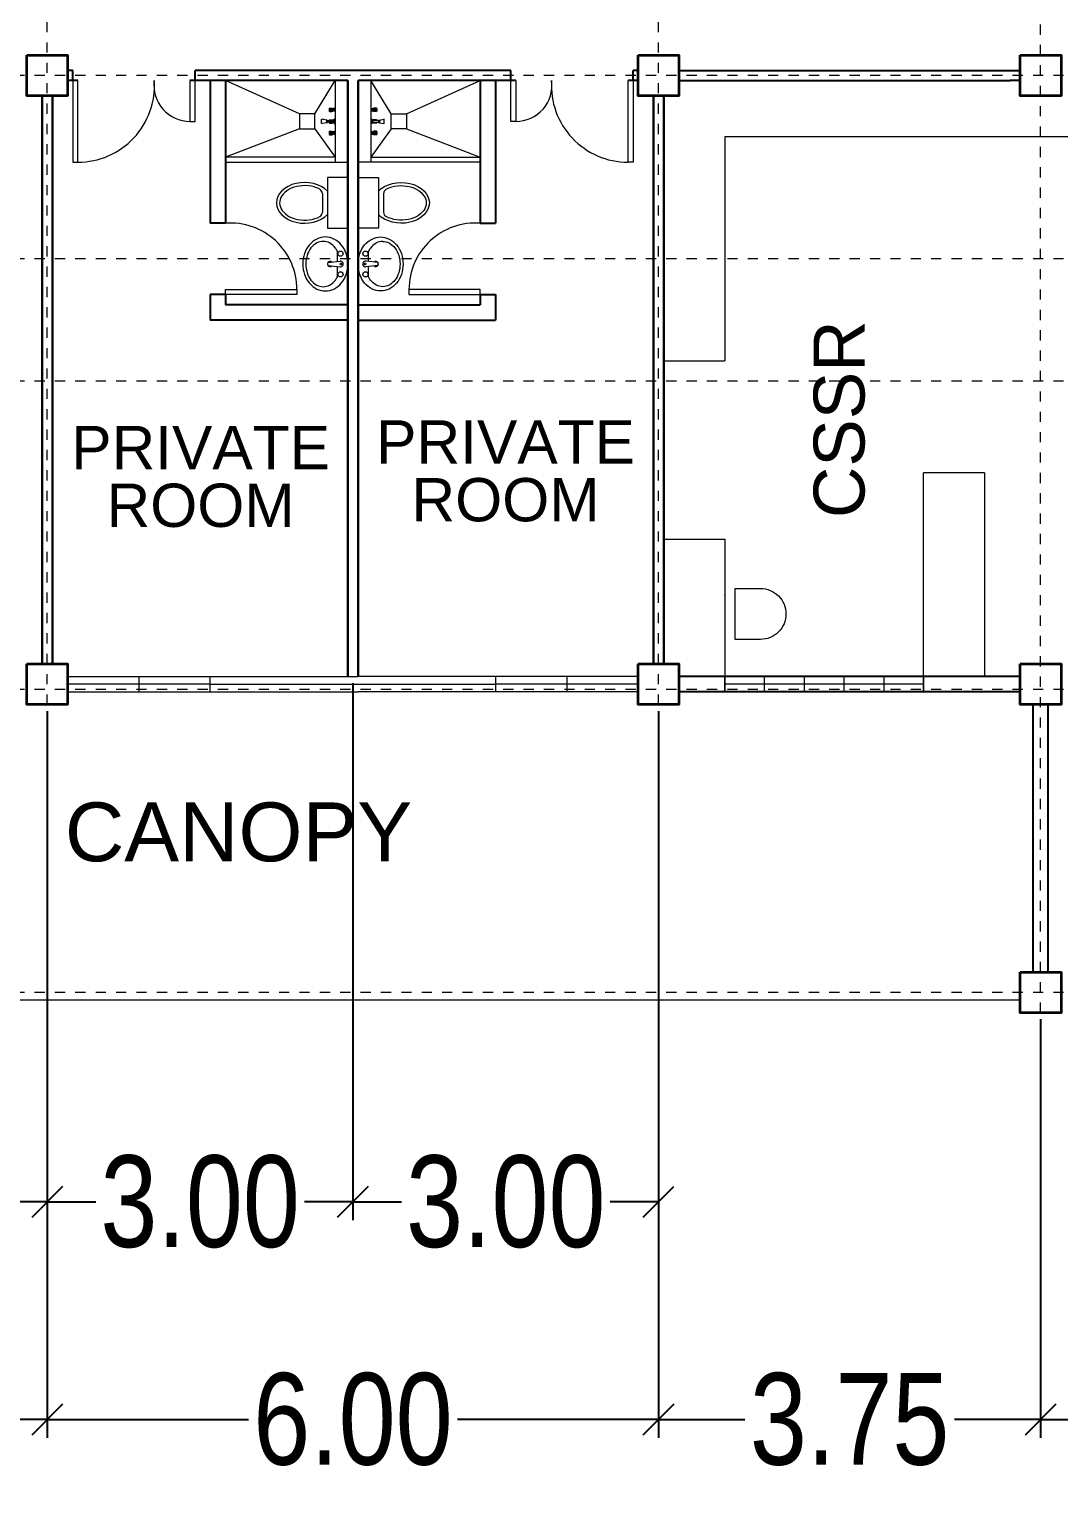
# Model space of a CAD drawing. Header units: millimetres. Extents: x 63005 to 126950, y 36019 to 74749.
# Drawn here: x 63087.44 to 63097.54, y 36210.63 to 36225.1 of the extents above; entities that cross this region are included whole.
import ezdxf

# ---------------------------------------------------------------- set-up
doc = ezdxf.new("R2010")
doc.units = ezdxf.units.MM
doc.header["$LTSCALE"] = 0.04
doc.linetypes.add('PHANTOM', pattern=[2.5, 1.25, -0.25, 0.25, -0.25, 0.25, -0.25])
doc.styles.get("Standard").update_dxf_attribs({"font": 'arial.ttf', "width": 0.8})
doc.styles.add('SWISSLT175', font='swissl.ttf', dxfattribs={"height": 0.175})
doc.dimstyles.new('dimension', dxfattribs={"dimtxt": 0.9, "dimasz": 0.3, "dimexe": 0.18, "dimexo": 0.0625, "dimgap": 0.09, "dimtad": 0, "dimzin": 0, "dimdsep": 46, "dimtxsty": 'Standard', "dimblk": 'OBLIQUE', "dimcen": 0.09, "dimclrd": 256, "dimclre": 256, "dimclrt": 256, "dimadec": 0, "dimazin": 0, "dimtfac": 1, "dimtofl": 0, "dimtmove": 0, "dimatfit": 3, "dimldrblk": 'OBLIQUE', "dimfxl": 1, "dimtolj": 1, "dimtzin": 0, "dimarcsym": 0})

# ---------------------------------------------------------------- blocks, each defined once
blk = doc.blocks.new('_Oblique')
at = {"color": 0, "linetype": 'ByBlock', "lineweight": -2}
blk.add_line((-0.5, -0.5), (0.5, 0.5), dxfattribs=at)
blk = doc.blocks.new('*D53')
at = {"lineweight": -2, "transparency": 16777216}
for p, q in [((63087.612, 36218.409), (63087.612, 36211.276)), ((63081.637, 36215.386), (63081.637, 36211.276)), ((63081.637, 36211.456), (63083.599, 36211.456)), ((63087.612, 36211.456), (63085.651, 36211.456))]:
    blk.add_line(p, q, dxfattribs=at)
at = {"layer": 'Defpoints', "color": 0, "lineweight": 25, "transparency": 16777216}
for p in [(63087.612, 36218.472), (63081.637, 36215.449), (63087.612, 36211.456)]:
    blk.add_point(p, dxfattribs=at)
at = {"lineweight": -2, "transparency": 16777216, "xscale": 0.3, "yscale": 0.3, "zscale": 0.3, "rotation": 180}
blk.add_blockref('_Oblique', (63081.637, 36211.456), dxfattribs=at)
at = {"lineweight": -2, "transparency": 16777216, "xscale": 0.3, "yscale": 0.3, "zscale": 0.3}
blk.add_blockref('_Oblique', (63087.612, 36211.456), dxfattribs=at)
at = {"lineweight": 5, "transparency": 16777216, "insert": (63084.625, 36211.456), "char_height": 0.9, "attachment_point": 5}
blk.add_mtext('\\A1;6.00', dxfattribs=at)
blk = doc.blocks.new('*D54')
at = {"lineweight": -2, "transparency": 16777216}
for p, q in [((63087.612, 36218.409), (63087.612, 36211.276)), ((63093.612, 36218.409), (63093.612, 36211.276)), ((63087.612, 36211.456), (63089.586, 36211.456)), ((63093.612, 36211.456), (63091.638, 36211.456))]:
    blk.add_line(p, q, dxfattribs=at)
at = {"layer": 'Defpoints', "color": 0, "lineweight": 25, "transparency": 16777216}
for p in [(63087.612, 36218.472), (63093.612, 36218.472), (63093.612, 36211.456)]:
    blk.add_point(p, dxfattribs=at)
at = {"lineweight": -2, "transparency": 16777216, "xscale": 0.3, "yscale": 0.3, "zscale": 0.3, "rotation": 180}
blk.add_blockref('_Oblique', (63087.612, 36211.456), dxfattribs=at)
at = {"lineweight": -2, "transparency": 16777216, "xscale": 0.3, "yscale": 0.3, "zscale": 0.3}
blk.add_blockref('_Oblique', (63093.612, 36211.456), dxfattribs=at)
at = {"lineweight": 5, "transparency": 16777216, "insert": (63090.612, 36211.456), "char_height": 0.9, "attachment_point": 5}
blk.add_mtext('\\A1;6.00', dxfattribs=at)
blk = doc.blocks.new('*D55')
at = {"lineweight": -2, "transparency": 16777216}
for p, q in [((63093.612, 36218.409), (63093.612, 36211.276)), ((63097.362, 36215.384), (63097.362, 36211.276)), ((63093.612, 36211.456), (63094.46, 36211.456)), ((63097.362, 36211.456), (63096.515, 36211.456))]:
    blk.add_line(p, q, dxfattribs=at)
at = {"layer": 'Defpoints', "color": 0, "lineweight": 25, "transparency": 16777216}
for p in [(63093.612, 36218.472), (63097.362, 36215.447), (63097.362, 36211.456)]:
    blk.add_point(p, dxfattribs=at)
at = {"lineweight": -2, "transparency": 16777216, "xscale": 0.3, "yscale": 0.3, "zscale": 0.3, "rotation": 180}
blk.add_blockref('_Oblique', (63093.612, 36211.456), dxfattribs=at)
at = {"lineweight": -2, "transparency": 16777216, "xscale": 0.3, "yscale": 0.3, "zscale": 0.3}
blk.add_blockref('_Oblique', (63097.362, 36211.456), dxfattribs=at)
at = {"lineweight": 5, "transparency": 16777216, "insert": (63095.487, 36211.456), "char_height": 0.9, "attachment_point": 5}
blk.add_mtext('\\A1;3.75', dxfattribs=at)
blk = doc.blocks.new('*D56')
at = {"lineweight": -2, "transparency": 16777216}
for p, q in [((63097.362, 36215.384), (63097.362, 36211.276)), ((63101.275, 36215.384), (63101.275, 36211.276)), ((63097.362, 36211.456), (63098.295, 36211.456)), ((63101.275, 36211.456), (63100.342, 36211.456))]:
    blk.add_line(p, q, dxfattribs=at)
at = {"layer": 'Defpoints', "color": 0, "lineweight": 25, "transparency": 16777216}
for p in [(63097.362, 36215.447), (63101.275, 36215.447), (63101.275, 36211.456)]:
    blk.add_point(p, dxfattribs=at)
at = {"lineweight": -2, "transparency": 16777216, "xscale": 0.3, "yscale": 0.3, "zscale": 0.3, "rotation": 180}
blk.add_blockref('_Oblique', (63097.362, 36211.456), dxfattribs=at)
at = {"lineweight": -2, "transparency": 16777216, "xscale": 0.3, "yscale": 0.3, "zscale": 0.3}
blk.add_blockref('_Oblique', (63101.275, 36211.456), dxfattribs=at)
at = {"lineweight": 5, "transparency": 16777216, "insert": (63099.318, 36211.456), "char_height": 0.9, "attachment_point": 5}
blk.add_mtext('\\A1;3.90', dxfattribs=at)
blk = doc.blocks.new('*D60')
at = {"lineweight": -2, "transparency": 16777216}
for p, q in [((63066.012, 36215.384), (63066.012, 36209.493)), ((63112.987, 36215.384), (63112.987, 36209.493)), ((63066.012, 36209.673), (63088.178, 36209.673)), ((63112.987, 36209.673), (63090.822, 36209.673))]:
    blk.add_line(p, q, dxfattribs=at)
at = {"layer": 'Defpoints', "color": 0, "lineweight": 25, "transparency": 16777216}
for p in [(63066.012, 36215.447), (63112.987, 36215.447), (63112.987, 36209.673)]:
    blk.add_point(p, dxfattribs=at)
at = {"lineweight": -2, "transparency": 16777216, "xscale": 0.3, "yscale": 0.3, "zscale": 0.3, "rotation": 180}
blk.add_blockref('_Oblique', (63066.012, 36209.673), dxfattribs=at)
at = {"lineweight": -2, "transparency": 16777216, "xscale": 0.3, "yscale": 0.3, "zscale": 0.3}
blk.add_blockref('_Oblique', (63112.987, 36209.673), dxfattribs=at)
at = {"lineweight": 5, "transparency": 16777216, "insert": (63089.5, 36209.673), "char_height": 0.9, "attachment_point": 5}
blk.add_mtext('\\A1;46.75', dxfattribs=at)
blk = doc.blocks.new('*D65')
at = {"lineweight": -2, "transparency": 16777216}
for p, q in [((63084.612, 36218.684), (63084.612, 36213.412)), ((63087.612, 36218.409), (63087.612, 36213.412)), ((63084.612, 36213.592), (63085.089, 36213.592)), ((63087.612, 36213.592), (63087.136, 36213.592))]:
    blk.add_line(p, q, dxfattribs=at)
at = {"layer": 'Defpoints', "color": 0, "lineweight": 25, "transparency": 16777216}
for p in [(63084.612, 36218.747), (63087.612, 36218.472), (63087.612, 36213.592)]:
    blk.add_point(p, dxfattribs=at)
at = {"lineweight": -2, "transparency": 16777216, "xscale": 0.3, "yscale": 0.3, "zscale": 0.3, "rotation": 180}
blk.add_blockref('_Oblique', (63084.612, 36213.592), dxfattribs=at)
at = {"lineweight": -2, "transparency": 16777216, "xscale": 0.3, "yscale": 0.3, "zscale": 0.3}
blk.add_blockref('_Oblique', (63087.612, 36213.592), dxfattribs=at)
at = {"lineweight": 5, "transparency": 16777216, "insert": (63086.112, 36213.592), "char_height": 0.9, "attachment_point": 5}
blk.add_mtext('\\A1;3.00', dxfattribs=at)
blk = doc.blocks.new('*D66')
at = {"lineweight": -2, "transparency": 16777216}
for p, q in [((63090.612, 36218.684), (63090.612, 36213.412)), ((63087.612, 36218.409), (63087.612, 36213.412)), ((63087.612, 36213.592), (63088.089, 36213.592)), ((63090.612, 36213.592), (63090.136, 36213.592))]:
    blk.add_line(p, q, dxfattribs=at)
at = {"layer": 'Defpoints', "color": 0, "lineweight": 25, "transparency": 16777216}
for p in [(63090.612, 36218.747), (63087.612, 36218.472), (63090.612, 36213.592)]:
    blk.add_point(p, dxfattribs=at)
at = {"lineweight": -2, "transparency": 16777216, "xscale": 0.3, "yscale": 0.3, "zscale": 0.3, "rotation": 180}
blk.add_blockref('_Oblique', (63087.612, 36213.592), dxfattribs=at)
at = {"lineweight": -2, "transparency": 16777216, "xscale": 0.3, "yscale": 0.3, "zscale": 0.3}
blk.add_blockref('_Oblique', (63090.612, 36213.592), dxfattribs=at)
at = {"lineweight": 5, "transparency": 16777216, "insert": (63089.112, 36213.592), "char_height": 0.9, "attachment_point": 5}
blk.add_mtext('\\A1;3.00', dxfattribs=at)
blk = doc.blocks.new('*D67')
at = {"lineweight": -2, "transparency": 16777216}
for p, q in [((63090.612, 36218.684), (63090.612, 36213.412)), ((63093.612, 36218.409), (63093.612, 36213.412)), ((63090.612, 36213.592), (63091.089, 36213.592)), ((63093.612, 36213.592), (63093.136, 36213.592))]:
    blk.add_line(p, q, dxfattribs=at)
at = {"layer": 'Defpoints', "color": 0, "lineweight": 25, "transparency": 16777216}
for p in [(63090.612, 36218.747), (63093.612, 36218.472), (63093.612, 36213.592)]:
    blk.add_point(p, dxfattribs=at)
at = {"lineweight": -2, "transparency": 16777216, "xscale": 0.3, "yscale": 0.3, "zscale": 0.3, "rotation": 180}
blk.add_blockref('_Oblique', (63090.612, 36213.592), dxfattribs=at)
at = {"lineweight": -2, "transparency": 16777216, "xscale": 0.3, "yscale": 0.3, "zscale": 0.3}
blk.add_blockref('_Oblique', (63093.612, 36213.592), dxfattribs=at)
at = {"lineweight": 5, "transparency": 16777216, "insert": (63092.112, 36213.592), "char_height": 0.9, "attachment_point": 5}
blk.add_mtext('\\A1;3.00', dxfattribs=at)

msp = doc.modelspace()

# ---------------------------------------------------------------- linework, layer by layer
at = {"color": 0, "linetype": 'PHANTOM', "lineweight": 5, "transparency": 33554495}
for p, q in [((63087.612, 36218.472), (63087.612, 36264.647)), ((63093.612, 36218.472), (63093.612, 36264.647)), ((63097.362, 36215.447), (63097.362, 36264.622)), ((63105.387, 36224.647), (63049.812, 36224.643)), ((63113.187, 36222.849), (63045.813, 36222.845)), ((63113.187, 36221.647), (63049.812, 36221.643)), ((63105.387, 36218.622), (63045.812, 36218.619))]:
    msp.add_line(p, q, dxfattribs=at)
at = {"color": 4, "lineweight": 25}
for p, q in [((63087.862, 36224.697), (63087.812, 36224.697)), ((63087.862, 36224.597), (63087.862, 36224.697)), ((63090.662, 36224.697), (63089.062, 36224.697)), ((63089.062, 36224.597), (63089.062, 36224.697)), ((63092.162, 36224.697), (63090.562, 36224.697)), ((63092.162, 36224.597), (63092.162, 36224.697)), ((63093.412, 36224.697), (63093.362, 36224.697)), ((63093.362, 36224.597), (63093.362, 36224.697)), ((63093.812, 36224.697), (63096.762, 36224.697)), ((63096.762, 36224.697), (63097.162, 36224.697)), ((63087.912, 36224.597), (63087.812, 36224.597)), ((63090.562, 36224.597), (63089.012, 36224.597)), ((63090.562, 36218.747), (63090.562, 36224.597)), ((63090.562, 36224.597), (63090.562, 36218.747)), ((63090.662, 36218.747), (63090.662, 36224.597)), ((63090.662, 36224.597), (63090.662, 36218.747)), ((63092.212, 36224.597), (63090.662, 36224.597)), ((63093.412, 36224.597), (63093.312, 36224.597)), ((63093.812, 36224.597), (63097.062, 36224.597)), ((63097.162, 36224.597), (63097.062, 36224.597)), ((63087.562, 36218.872), (63087.562, 36224.447)), ((63087.562, 36224.447), (63087.562, 36218.872)), ((63087.662, 36218.872), (63087.662, 36224.447)), ((63087.662, 36224.447), (63087.662, 36218.872)), ((63093.562, 36218.872), (63093.562, 36224.447)), ((63093.562, 36224.447), (63093.562, 36218.872)), ((63093.662, 36224.447), (63093.662, 36221.472)), ((63093.662, 36218.872), (63093.662, 36224.447)), ((63093.662, 36224.447), (63093.662, 36218.872)), ((63093.662, 36222.847), (63093.662, 36220.747)), ((63097.162, 36218.747), (63093.812, 36218.747)), ((63097.162, 36218.597), (63093.812, 36218.597)), ((63097.287, 36215.847), (63097.287, 36218.472)), ((63097.437, 36215.847), (63097.437, 36218.472))]:
    msp.add_line(p, q, dxfattribs=at)
at = {"color": 4, "lineweight": 25, "ltscale": 0.3}
for p, q in [((63089.212, 36224.597), (63089.212, 36223.197)), ((63089.362, 36224.597), (63089.362, 36223.197)), ((63091.862, 36224.597), (63091.862, 36223.197)), ((63092.012, 36224.597), (63092.012, 36223.197)), ((63089.362, 36223.197), (63089.212, 36223.197)), ((63091.862, 36223.197), (63092.012, 36223.197)), ((63089.212, 36222.497), (63089.212, 36222.247)), ((63089.362, 36222.497), (63089.212, 36222.497)), ((63089.362, 36222.497), (63089.362, 36222.397)), ((63090.562, 36222.397), (63089.362, 36222.397)), ((63090.662, 36222.397), (63091.862, 36222.397)), ((63091.862, 36222.497), (63091.862, 36222.397)), ((63091.862, 36222.497), (63092.012, 36222.497)), ((63092.012, 36222.497), (63092.012, 36222.247)), ((63090.562, 36222.247), (63089.212, 36222.247)), ((63090.662, 36222.247), (63092.012, 36222.247))]:
    msp.add_line(p, q, dxfattribs=at)
at = {"color": 0, "lineweight": 9, "ltscale": 0.3}
for p, q in [((63090.087, 36224.272), (63089.362, 36224.597)), ((63090.237, 36224.272), (63090.437, 36224.597)), ((63090.987, 36224.272), (63090.787, 36224.597)), ((63091.137, 36224.272), (63091.862, 36224.597)), ((63090.087, 36224.122), (63089.362, 36223.847)), ((63090.237, 36224.122), (63090.437, 36223.847)), ((63090.987, 36224.122), (63090.787, 36223.847)), ((63091.137, 36224.122), (63091.862, 36223.847))]:
    msp.add_line(p, q, dxfattribs=at)
at = {"color": 0, "lineweight": 9}
for p, q in [((63090.437, 36224.597), (63090.437, 36223.797)), ((63090.787, 36224.597), (63090.787, 36223.797)), ((63090.662, 36222.847), (63090.662, 36220.747)), ((63096.812, 36220.747), (63096.812, 36218.747)), ((63093.662, 36220.472), (63093.662, 36220.097)), ((63093.662, 36220.097), (63093.662, 36218.872)), ((63087.812, 36218.747), (63090.562, 36218.747)), ((63087.812, 36218.747), (63087.812, 36218.597)), ((63088.512, 36218.747), (63088.512, 36218.597)), ((63089.212, 36218.597), (63089.212, 36218.747)), ((63090.562, 36218.747), (63090.662, 36218.747)), ((63093.412, 36218.747), (63090.662, 36218.747)), ((63092.012, 36218.747), (63092.012, 36218.597)), ((63092.712, 36218.747), (63092.712, 36218.597)), ((63093.412, 36218.597), (63093.412, 36218.747)), ((63094.262, 36218.747), (63093.812, 36218.747)), ((63094.262, 36218.747), (63094.262, 36218.597)), ((63094.652, 36218.597), (63094.652, 36218.747)), ((63094.652, 36218.747), (63095.042, 36218.747)), ((63095.042, 36218.747), (63095.042, 36218.597)), ((63095.432, 36218.597), (63095.432, 36218.747)), ((63095.432, 36218.747), (63095.822, 36218.747)), ((63095.822, 36218.747), (63095.822, 36218.597)), ((63096.762, 36218.747), (63096.162, 36218.747)), ((63096.212, 36218.597), (63096.212, 36218.747)), ((63089.212, 36218.672), (63087.812, 36218.672)), ((63087.812, 36218.597), (63090.662, 36218.597)), ((63089.212, 36218.672), (63092.012, 36218.672)), ((63093.412, 36218.597), (63090.662, 36218.597)), ((63093.412, 36218.672), (63092.012, 36218.672)), ((63093.812, 36218.597), (63094.262, 36218.597)), ((63096.212, 36218.672), (63094.262, 36218.672)), ((63094.262, 36218.597), (63096.162, 36218.597)), ((63094.262, 36218.597), (63094.652, 36218.597)), ((63095.042, 36218.597), (63095.432, 36218.597)), ((63095.822, 36218.597), (63096.212, 36218.597)), ((63096.162, 36218.597), (63096.912, 36218.597)), ((63097.162, 36215.572), (63081.837, 36215.572))]:
    msp.add_line(p, q, dxfattribs=at)
at = {"lineweight": 9}
for p, q in [((63090.379, 36224.323), (63090.379, 36224.297)), ((63090.379, 36224.323), (63090.38, 36224.323)), ((63090.379, 36224.297), (63090.38, 36224.297)), ((63090.38, 36224.323), (63090.382, 36224.327)), ((63090.38, 36224.323), (63090.38, 36224.297)), ((63090.38, 36224.297), (63090.382, 36224.294)), ((63090.382, 36224.327), (63090.382, 36224.294)), ((63090.382, 36224.327), (63090.404, 36224.327)), ((63090.382, 36224.294), (63090.404, 36224.294)), ((63090.391, 36224.323), (63090.403, 36224.323)), ((63090.391, 36224.316), (63090.403, 36224.316)), ((63090.391, 36224.304), (63090.403, 36224.304)), ((63090.391, 36224.297), (63090.403, 36224.297)), ((63090.404, 36224.327), (63090.408, 36224.325)), ((63090.404, 36224.323), (63090.404, 36224.316)), ((63090.404, 36224.297), (63090.404, 36224.304)), ((63090.404, 36224.294), (63090.408, 36224.296)), ((63090.41, 36224.324), (63090.416, 36224.324)), ((63090.41, 36224.296), (63090.416, 36224.296)), ((63090.416, 36224.324), (63090.418, 36224.323)), ((63090.416, 36224.324), (63090.416, 36224.296)), ((63090.416, 36224.296), (63090.418, 36224.297)), ((63090.418, 36224.323), (63090.418, 36224.297)), ((63090.43, 36224.322), (63090.418, 36224.322)), ((63090.43, 36224.299), (63090.418, 36224.299)), ((63090.436, 36224.327), (63090.43, 36224.324)), ((63090.43, 36224.324), (63090.43, 36224.297)), ((63090.436, 36224.293), (63090.43, 36224.297)), ((63090.436, 36224.327), (63090.436, 36224.293)), ((63090.436, 36224.327), (63090.437, 36224.327)), ((63090.436, 36224.293), (63090.437, 36224.293)), ((63090.437, 36224.327), (63090.437, 36224.293)), ((63090.787, 36224.327), (63090.787, 36224.293)), ((63090.788, 36224.327), (63090.787, 36224.327)), ((63090.788, 36224.293), (63090.787, 36224.293)), ((63090.788, 36224.327), (63090.788, 36224.293)), ((63090.788, 36224.327), (63090.795, 36224.324)), ((63090.788, 36224.293), (63090.795, 36224.297)), ((63090.795, 36224.324), (63090.795, 36224.297)), ((63090.795, 36224.322), (63090.807, 36224.322)), ((63090.795, 36224.299), (63090.807, 36224.299)), ((63090.809, 36224.324), (63090.807, 36224.323)), ((63090.807, 36224.323), (63090.807, 36224.297)), ((63090.809, 36224.296), (63090.807, 36224.297)), ((63090.809, 36224.324), (63090.809, 36224.296)), ((63090.815, 36224.324), (63090.809, 36224.324)), ((63090.815, 36224.296), (63090.809, 36224.296)), ((63090.821, 36224.327), (63090.816, 36224.325)), ((63090.821, 36224.294), (63090.816, 36224.296)), ((63090.843, 36224.327), (63090.821, 36224.327)), ((63090.821, 36224.323), (63090.821, 36224.316)), ((63090.821, 36224.297), (63090.821, 36224.304)), ((63090.843, 36224.294), (63090.821, 36224.294)), ((63090.834, 36224.323), (63090.822, 36224.323)), ((63090.834, 36224.316), (63090.822, 36224.316)), ((63090.834, 36224.304), (63090.822, 36224.304)), ((63090.834, 36224.297), (63090.822, 36224.297)), ((63090.843, 36224.327), (63090.843, 36224.294)), ((63090.844, 36224.323), (63090.843, 36224.327)), ((63090.844, 36224.297), (63090.843, 36224.294)), ((63090.844, 36224.323), (63090.844, 36224.297)), ((63090.846, 36224.323), (63090.844, 36224.323)), ((63090.846, 36224.297), (63090.844, 36224.297)), ((63090.846, 36224.323), (63090.846, 36224.297)), ((63090.305, 36224.177), (63090.305, 36224.216)), ((63090.352, 36224.209), (63090.31, 36224.217)), ((63090.352, 36224.184), (63090.31, 36224.176)), ((63090.359, 36224.209), (63090.352, 36224.209)), ((63090.352, 36224.209), (63090.352, 36224.184)), ((63090.352, 36224.209), (63090.352, 36224.184)), ((63090.352, 36224.184), (63090.359, 36224.184)), ((63090.359, 36224.184), (63090.359, 36224.209)), ((63090.359, 36224.204), (63090.422, 36224.204)), ((63090.422, 36224.189), (63090.359, 36224.189)), ((63090.379, 36224.21), (63090.379, 36224.204)), ((63090.379, 36224.21), (63090.38, 36224.21)), ((63090.379, 36224.189), (63090.379, 36224.183)), ((63090.379, 36224.183), (63090.38, 36224.183)), ((63090.379, 36224.096), (63090.38, 36224.096)), ((63090.379, 36224.096), (63090.379, 36224.07)), ((63090.38, 36224.21), (63090.382, 36224.213)), ((63090.38, 36224.21), (63090.38, 36224.204)), ((63090.38, 36224.189), (63090.38, 36224.183)), ((63090.38, 36224.183), (63090.382, 36224.18)), ((63090.38, 36224.096), (63090.382, 36224.1)), ((63090.38, 36224.096), (63090.38, 36224.07)), ((63090.382, 36224.213), (63090.382, 36224.204)), ((63090.382, 36224.213), (63090.404, 36224.213)), ((63090.382, 36224.189), (63090.382, 36224.18)), ((63090.382, 36224.18), (63090.404, 36224.18)), ((63090.382, 36224.1), (63090.404, 36224.1)), ((63090.382, 36224.1), (63090.382, 36224.066)), ((63090.391, 36224.21), (63090.403, 36224.21)), ((63090.391, 36224.183), (63090.403, 36224.183)), ((63090.391, 36224.096), (63090.403, 36224.096)), ((63090.404, 36224.213), (63090.408, 36224.211)), ((63090.404, 36224.21), (63090.404, 36224.204)), ((63090.404, 36224.183), (63090.404, 36224.189)), ((63090.404, 36224.18), (63090.408, 36224.182)), ((63090.404, 36224.1), (63090.408, 36224.097)), ((63090.404, 36224.096), (63090.404, 36224.089)), ((63090.41, 36224.211), (63090.416, 36224.211)), ((63090.41, 36224.183), (63090.416, 36224.183)), ((63090.41, 36224.097), (63090.416, 36224.097)), ((63090.416, 36224.211), (63090.416, 36224.204)), ((63090.416, 36224.211), (63090.418, 36224.21)), ((63090.416, 36224.189), (63090.416, 36224.183)), ((63090.416, 36224.183), (63090.418, 36224.183)), ((63090.416, 36224.097), (63090.416, 36224.069)), ((63090.416, 36224.097), (63090.418, 36224.096)), ((63090.418, 36224.21), (63090.418, 36224.204)), ((63090.422, 36224.208), (63090.418, 36224.208)), ((63090.418, 36224.189), (63090.418, 36224.183)), ((63090.422, 36224.185), (63090.418, 36224.185)), ((63090.418, 36224.096), (63090.418, 36224.07)), ((63090.43, 36224.094), (63090.418, 36224.094)), ((63090.422, 36224.179), (63090.422, 36224.214)), ((63090.422, 36224.214), (63090.431, 36224.214)), ((63090.422, 36224.204), (63090.422, 36224.189)), ((63090.431, 36224.179), (63090.422, 36224.179)), ((63090.436, 36224.1), (63090.43, 36224.097)), ((63090.43, 36224.097), (63090.43, 36224.069)), ((63090.431, 36224.214), (63090.437, 36224.225)), ((63090.431, 36224.179), (63090.431, 36224.214)), ((63090.431, 36224.214), (63090.431, 36224.179)), ((63090.437, 36224.168), (63090.431, 36224.179)), ((63090.436, 36224.1), (63090.437, 36224.1)), ((63090.436, 36224.1), (63090.436, 36224.066)), ((63090.437, 36224.225), (63090.437, 36224.168)), ((63090.437, 36224.1), (63090.437, 36224.066)), ((63090.793, 36224.214), (63090.787, 36224.225)), ((63090.787, 36224.225), (63090.787, 36224.168)), ((63090.787, 36224.168), (63090.793, 36224.179)), ((63090.788, 36224.1), (63090.787, 36224.1)), ((63090.787, 36224.1), (63090.787, 36224.066)), ((63090.788, 36224.1), (63090.795, 36224.097)), ((63090.788, 36224.1), (63090.788, 36224.066)), ((63090.793, 36224.179), (63090.793, 36224.214)), ((63090.803, 36224.214), (63090.793, 36224.214)), ((63090.793, 36224.214), (63090.793, 36224.179)), ((63090.793, 36224.179), (63090.803, 36224.179)), ((63090.795, 36224.097), (63090.795, 36224.069)), ((63090.795, 36224.094), (63090.807, 36224.094)), ((63090.803, 36224.179), (63090.803, 36224.214)), ((63090.803, 36224.208), (63090.807, 36224.208)), ((63090.865, 36224.204), (63090.803, 36224.204)), ((63090.803, 36224.204), (63090.803, 36224.189)), ((63090.803, 36224.189), (63090.865, 36224.189)), ((63090.803, 36224.185), (63090.807, 36224.185)), ((63090.809, 36224.211), (63090.807, 36224.21)), ((63090.807, 36224.21), (63090.807, 36224.204)), ((63090.807, 36224.189), (63090.807, 36224.183)), ((63090.809, 36224.183), (63090.807, 36224.183)), ((63090.809, 36224.097), (63090.807, 36224.096)), ((63090.807, 36224.096), (63090.807, 36224.07)), ((63090.809, 36224.211), (63090.809, 36224.204)), ((63090.815, 36224.211), (63090.809, 36224.211)), ((63090.809, 36224.189), (63090.809, 36224.183)), ((63090.815, 36224.183), (63090.809, 36224.183)), ((63090.815, 36224.097), (63090.809, 36224.097)), ((63090.809, 36224.097), (63090.809, 36224.069)), ((63090.821, 36224.213), (63090.816, 36224.211)), ((63090.821, 36224.18), (63090.816, 36224.182)), ((63090.821, 36224.1), (63090.816, 36224.097)), ((63090.843, 36224.213), (63090.821, 36224.213)), ((63090.821, 36224.21), (63090.821, 36224.204)), ((63090.821, 36224.183), (63090.821, 36224.189)), ((63090.843, 36224.18), (63090.821, 36224.18)), ((63090.843, 36224.1), (63090.821, 36224.1)), ((63090.821, 36224.096), (63090.821, 36224.089)), ((63090.834, 36224.21), (63090.822, 36224.21)), ((63090.834, 36224.183), (63090.822, 36224.183)), ((63090.834, 36224.096), (63090.822, 36224.096)), ((63090.843, 36224.213), (63090.843, 36224.204)), ((63090.844, 36224.21), (63090.843, 36224.213)), ((63090.843, 36224.189), (63090.843, 36224.18)), ((63090.844, 36224.183), (63090.843, 36224.18)), ((63090.844, 36224.096), (63090.843, 36224.1)), ((63090.843, 36224.1), (63090.843, 36224.066)), ((63090.844, 36224.21), (63090.844, 36224.204)), ((63090.846, 36224.21), (63090.844, 36224.21)), ((63090.844, 36224.189), (63090.844, 36224.183)), ((63090.846, 36224.183), (63090.844, 36224.183)), ((63090.846, 36224.096), (63090.844, 36224.096)), ((63090.844, 36224.096), (63090.844, 36224.07)), ((63090.846, 36224.21), (63090.846, 36224.204)), ((63090.846, 36224.189), (63090.846, 36224.183)), ((63090.846, 36224.096), (63090.846, 36224.07)), ((63090.865, 36224.209), (63090.873, 36224.209)), ((63090.865, 36224.184), (63090.865, 36224.209)), ((63090.873, 36224.184), (63090.865, 36224.184)), ((63090.873, 36224.209), (63090.915, 36224.217)), ((63090.873, 36224.209), (63090.873, 36224.184)), ((63090.873, 36224.209), (63090.873, 36224.184)), ((63090.873, 36224.184), (63090.915, 36224.176)), ((63090.919, 36224.177), (63090.919, 36224.216)), ((63090.379, 36224.07), (63090.38, 36224.07)), ((63090.38, 36224.07), (63090.382, 36224.066)), ((63090.382, 36224.066), (63090.404, 36224.066)), ((63090.391, 36224.089), (63090.403, 36224.089)), ((63090.391, 36224.077), (63090.403, 36224.077)), ((63090.391, 36224.07), (63090.403, 36224.07)), ((63090.404, 36224.07), (63090.404, 36224.077)), ((63090.404, 36224.066), (63090.408, 36224.068)), ((63090.41, 36224.069), (63090.416, 36224.069)), ((63090.416, 36224.069), (63090.418, 36224.07)), ((63090.43, 36224.072), (63090.418, 36224.072)), ((63090.436, 36224.066), (63090.43, 36224.069)), ((63090.436, 36224.066), (63090.437, 36224.066)), ((63090.788, 36224.066), (63090.787, 36224.066)), ((63090.788, 36224.066), (63090.795, 36224.069)), ((63090.795, 36224.072), (63090.807, 36224.072)), ((63090.809, 36224.069), (63090.807, 36224.07)), ((63090.815, 36224.069), (63090.809, 36224.069)), ((63090.821, 36224.066), (63090.816, 36224.068)), ((63090.821, 36224.07), (63090.821, 36224.077)), ((63090.843, 36224.066), (63090.821, 36224.066)), ((63090.834, 36224.089), (63090.822, 36224.089)), ((63090.834, 36224.077), (63090.822, 36224.077)), ((63090.834, 36224.07), (63090.822, 36224.07)), ((63090.844, 36224.07), (63090.843, 36224.066)), ((63090.846, 36224.07), (63090.844, 36224.07)), ((63090.562, 36223.647), (63090.362, 36223.647)), ((63090.362, 36223.647), (63090.362, 36223.147)), ((63090.562, 36223.147), (63090.562, 36223.647)), ((63090.662, 36223.647), (63090.862, 36223.647)), ((63090.662, 36223.147), (63090.662, 36223.647)), ((63090.862, 36223.647), (63090.862, 36223.147)), ((63090.312, 36223.487), (63090.312, 36223.306)), ((63090.912, 36223.487), (63090.912, 36223.306)), ((63090.362, 36223.147), (63090.562, 36223.147)), ((63090.862, 36223.147), (63090.662, 36223.147)), ((63090.364, 36222.811), (63090.486, 36222.824)), ((63090.46, 36222.821), (63090.46, 36222.923)), ((63090.86, 36222.811), (63090.738, 36222.824)), ((63090.764, 36222.821), (63090.764, 36222.923)), ((63090.364, 36222.782), (63090.486, 36222.769)), ((63090.86, 36222.782), (63090.738, 36222.769))]:
    msp.add_line(p, q, dxfattribs=at)
at = {"color": 0, "lineweight": 9, "ltscale": 0.4}
for p, q in [((63094.262, 36224.047), (63098.087, 36224.047)), ((63094.262, 36224.047), (63094.262, 36221.847)), ((63093.662, 36221.847), (63094.262, 36221.847)), ((63096.212, 36218.747), (63096.212, 36220.747)), ((63096.812, 36220.747), (63096.212, 36220.747)), ((63093.662, 36220.097), (63094.262, 36220.097)), ((63094.262, 36220.097), (63094.262, 36218.747))]:
    msp.add_line(p, q, dxfattribs=at)
at = {"color": 0, "linetype": 'PHANTOM', "lineweight": 9, "transparency": 33554495}
msp.add_line((63113.187, 36215.647), (63045.812, 36215.643), dxfattribs=at)
at = {"color": 4, "lineweight": 35}
for points in [[(63087.412, 36224.847), (63087.812, 36224.847), (63087.812, 36224.447), (63087.412, 36224.447)], [(63093.412, 36224.847), (63093.812, 36224.847), (63093.812, 36224.447), (63093.412, 36224.447)], [(63097.162, 36224.847), (63097.562, 36224.847), (63097.562, 36224.447), (63097.162, 36224.447)], [(63087.412, 36218.872), (63087.812, 36218.872), (63087.812, 36218.472), (63087.412, 36218.472)], [(63093.412, 36218.872), (63093.812, 36218.872), (63093.812, 36218.472), (63093.412, 36218.472)], [(63097.162, 36218.872), (63097.562, 36218.872), (63097.562, 36218.472), (63097.162, 36218.472)], [(63097.162, 36215.847), (63097.562, 36215.847), (63097.562, 36215.447), (63097.162, 36215.447)]]:
    msp.add_lwpolyline(points, close=True, dxfattribs=at)
at = {"color": 1, "lineweight": 13, "ltscale": 0.03}
for points in [[(63087.912, 36224.597), (63087.862, 36224.597), (63087.862, 36223.797), (63087.912, 36223.797)], [(63089.062, 36224.597), (63089.012, 36224.597), (63089.012, 36224.197), (63089.062, 36224.197)], [(63092.162, 36224.597), (63092.212, 36224.597), (63092.212, 36224.197), (63092.162, 36224.197)], [(63093.312, 36224.597), (63093.362, 36224.597), (63093.362, 36223.797), (63093.312, 36223.797)], [(63089.362, 36222.497), (63089.362, 36222.547), (63090.062, 36222.547), (63090.062, 36222.497)], [(63091.862, 36222.497), (63091.862, 36222.547), (63091.162, 36222.547), (63091.162, 36222.497)]]:
    msp.add_lwpolyline(points, close=True, dxfattribs=at)
at = {"color": 0, "lineweight": 9, "ltscale": 0.03}
for points in [[(63090.237, 36224.122), (63090.237, 36224.272), (63090.087, 36224.272), (63090.087, 36224.122)], [(63090.987, 36224.122), (63090.987, 36224.272), (63091.137, 36224.272), (63091.137, 36224.122)]]:
    msp.add_lwpolyline(points, close=True, dxfattribs=at)
at = {"color": 0, "lineweight": 9, "ltscale": 0.3}
for points in [[(63090.437, 36223.847), (63089.362, 36223.847), (63089.362, 36223.797), (63090.562, 36223.797), (63090.562, 36223.797)], [(63090.787, 36223.847), (63091.862, 36223.847), (63091.862, 36223.797), (63090.662, 36223.797), (63090.662, 36223.797)]]:
    msp.add_lwpolyline(points, dxfattribs=at)
at = {"lineweight": 9}
for points in [[(63090.341, 36223.062, 0.11576), (63090.259, 36223.042, 0.104047), (63090.185, 36222.984, 0.090875), (63090.138, 36222.9, 0.083344), (63090.12, 36222.797, 0.083344), (63090.138, 36222.693, 0.090875), (63090.185, 36222.609, 0.104047), (63090.259, 36222.551, 0.11576), (63090.341, 36222.532, 0.11576), (63090.424, 36222.551, 0.104047), (63090.498, 36222.609, 0.090875), (63090.545, 36222.693, 0.083344), (63090.562, 36222.797, 0.083344), (63090.545, 36222.9, 0.090875), (63090.498, 36222.984, 0.104047), (63090.424, 36223.042, 0.11576)], [(63090.883, 36223.062, -0.11576), (63090.966, 36223.042, -0.104047), (63091.04, 36222.984, -0.090875), (63091.087, 36222.9, -0.083344), (63091.104, 36222.797, -0.083344), (63091.087, 36222.693, -0.090875), (63091.04, 36222.609, -0.104047), (63090.966, 36222.551, -0.11576), (63090.883, 36222.532, -0.11576), (63090.801, 36222.551, -0.104047), (63090.727, 36222.609, -0.090875), (63090.68, 36222.693, -0.083344), (63090.662, 36222.797, -0.083344), (63090.68, 36222.9, -0.090875), (63090.727, 36222.984, -0.104047), (63090.801, 36223.042, -0.11576)]]:
    msp.add_lwpolyline(points, format="xyb", close=True, dxfattribs=at)
for points in [[(63090.32, 36223.019, 0.124838), (63090.258, 36223.003, 0.105788), (63090.2, 36222.954, 0.086697), (63090.164, 36222.884, 0.076776), (63090.15, 36222.797, 0.076776), (63090.164, 36222.709, 0.086697), (63090.2, 36222.639, 0.105788), (63090.258, 36222.59, 0.124838), (63090.32, 36222.574, 0.124838), (63090.383, 36222.59, 0.105788), (63090.44, 36222.639, 0.040067), (63090.46, 36222.67), (63090.46, 36222.772, 0.040067)], [(63090.904, 36223.019, -0.124838), (63090.967, 36223.003, -0.105788), (63091.024, 36222.954, -0.086697), (63091.061, 36222.884, -0.076776), (63091.074, 36222.797, -0.076776), (63091.061, 36222.709, -0.086697), (63091.024, 36222.639, -0.105788), (63090.967, 36222.59, -0.124838), (63090.904, 36222.574, -0.124838), (63090.842, 36222.59, -0.105788), (63090.784, 36222.639, -0.040067), (63090.764, 36222.67), (63090.764, 36222.772, -0.040067)]]:
    msp.add_lwpolyline(points, format="xyb", dxfattribs=at)
at = {"color": 0, "lineweight": 9, "ltscale": 0.6}
msp.add_lwpolyline([(63094.612, 36219.112), (63094.362, 36219.112), (63094.362, 36219.612), (63094.612, 36219.612, -0.414214), (63094.862, 36219.362, -0.414214)], format="xyb", close=True, dxfattribs=at)
at = {"lineweight": 9}
msp.add_lwpolyline([(63094.262, 36218.747), (63096.212, 36218.747), (63096.212, 36218.597), (63094.262, 36218.597)], close=True, dxfattribs=at)
for centre, radius in [((63090.489, 36222.898), 0.0255), ((63090.496, 36222.797), 0.0095), ((63090.735, 36222.898), 0.0255), ((63090.729, 36222.797), 0.0095), ((63090.489, 36222.695), 0.0255), ((63090.735, 36222.695), 0.0255)]:
    msp.add_circle(centre, radius, dxfattribs=at)
at = {"color": 1, "lineweight": 13, "ltscale": 0.03}
for centre, radius, start, end in [((63087.912, 36224.548), 0.752, 270, 3.6952), ((63089.012, 36224.55), 0.353, 172.3719, 270), ((63092.212, 36224.55), 0.353, 270, 7.6281), ((63093.312, 36224.548), 0.752, 176.3048, 270), ((63089.41, 36222.547), 0.652, 0, 94.2422), ((63091.814, 36222.547), 0.652, 85.7578, 180)]:
    msp.add_arc(centre, radius, start, end, dxfattribs=at)
at = {"lineweight": 9}
for centre, radius, start, end in [((63090.262, 36223.487), 0.05, 0, 61.8499), ((63090.962, 36223.487), 0.05, 118.1501, 180), ((63090.262, 36223.306), 0.05, 298.0084, 360), ((63090.962, 36223.306), 0.05, 180, 241.9916), ((63090.32, 36222.888), 0.131, 61.5364, 90), ((63090.296, 36222.844), 0.181, 37.3815, 61.5364), ((63090.259, 36222.815), 0.228, 28.2037, 37.3815), ((63090.965, 36222.815), 0.228, 142.6185, 151.7963), ((63090.928, 36222.844), 0.181, 118.4636, 142.6185), ((63090.904, 36222.888), 0.131, 90, 118.4636), ((63090.387, 36222.797), 0.025, 161.3793, 198.6207), ((63090.458, 36222.797), 0.0948, 171.2026, 188.7974), ((63090.387, 36222.797), 0.025, 48.7978, 143.6932), ((63090.489, 36222.797), 0.028, 263.7545, 96.2455), ((63090.735, 36222.797), 0.028, 83.7545, 276.2455), ((63090.837, 36222.797), 0.025, 36.3068, 131.2022), ((63090.766, 36222.797), 0.0948, 351.2026, 8.7974), ((63090.837, 36222.797), 0.025, 341.3793, 18.6207), ((63090.387, 36222.797), 0.025, 216.3068, 311.2022), ((63090.837, 36222.797), 0.025, 228.7978, 323.6932)]:
    msp.add_arc(centre, radius, start, end, dxfattribs=at)
for centre, major_axis, ratio, start_param, end_param in [((63090.386, 36224.31), (0.00268, 0.00268), 1, 1.643677, 3.068487), ((63090.392, 36224.336), (0.00896, 0.00896), 1, 3.15309, 3.864175), ((63090.392, 36224.284), (-0.00896, 0.00896), 1, -0.722807, -0.011722), ((63090.391, 36224.306), (0.00738, 0.00738), 1, 0.858879, 1.643677), ((63090.391, 36224.315), (-0.00738, 0.00738), 1, 1.497691, 2.282489), ((63090.403, 36224.327), (-0.00268, 0.00268), 1, 2.356082, 2.983721), ((63090.403, 36224.312), (0.00268, 0.00268), 1, 0.157647, 0.785286), ((63090.403, 36224.308), (0.00268, 0.00268), 1, 3.926878, 4.554518), ((63090.403, 36224.293), (-0.00268, 0.00268), 1, -1.41315, -0.785511), ((63090.397, 36224.338), (-0.0118, 0.0118), 1, 2.876824, 3.009049), ((63090.398, 36224.305), (-0.00887, 0.00887), 1, 4.509022, 4.870036), ((63090.398, 36224.315), (-0.00887, 0.00887), 1, 2.983721, 3.344735), ((63090.397, 36224.282), (0.0118, 0.0118), 1, 0.132318, 0.264544), ((63090.41, 36224.328), (-0.00268, 0.00268), 1, 1.862141, 2.356082), ((63090.405, 36224.31), (0.00268, 0.00268), 1, 4.915531, 6.079819), ((63090.41, 36224.292), (-0.00268, 0.00268), 1, -0.785511, -0.291569), ((63090.309, 36224.179), (-0.00268, 0.00268), 1, 1.354119, 2.724181), ((63090.392, 36224.222), (0.00896, 0.00896), 1, 3.15309, 3.864175), ((63090.392, 36224.171), (0.00896, 0.00896), 1, 0.847989, 1.559075), ((63090.392, 36224.109), (0.00896, 0.00896), 1, 3.15309, 3.864175), ((63090.403, 36224.213), (0.00268, 0.00268), 1, 3.926878, 4.554518), ((63090.403, 36224.18), (0.00268, 0.00268), 1, 0.157647, 0.785286), ((63090.403, 36224.1), (-0.00268, 0.00268), 1, 2.356082, 2.983721), ((63090.397, 36224.225), (-0.0118, 0.0118), 1, 2.876824, 3.009049), ((63090.397, 36224.168), (-0.0118, 0.0118), 1, -1.438478, -1.306252), ((63090.397, 36224.111), (0.0118, 0.0118), 1, 4.44762, 4.579846), ((63090.41, 36224.214), (0.00268, 0.00268), 1, 3.432937, 3.926878), ((63090.41, 36224.179), (0.00268, 0.00268), 1, 0.785286, 1.279227), ((63090.41, 36224.101), (-0.00268, 0.00268), 1, 1.862141, 2.356082), ((63090.916, 36224.214), (-0.00268, -0.00268), 1, 2.92514, 4.295202), ((63090.386, 36224.083), (0.00268, 0.00268), 1, 1.643677, 3.068487), ((63090.392, 36224.057), (-0.00896, 0.00896), 1, -0.722807, -0.011722), ((63090.391, 36224.079), (0.00738, 0.00738), 1, 0.858879, 1.643677), ((63090.391, 36224.087), (-0.00738, 0.00738), 1, 1.497691, 2.282489), ((63090.403, 36224.085), (0.00268, 0.00268), 1, 0.157647, 0.785286), ((63090.403, 36224.081), (0.00268, 0.00268), 1, 3.926878, 4.554518), ((63090.403, 36224.066), (-0.00268, 0.00268), 1, -1.41315, -0.785511), ((63090.398, 36224.078), (-0.00887, 0.00887), 1, 4.509022, 4.870036), ((63090.398, 36224.088), (-0.00887, 0.00887), 1, 2.983721, 3.344735), ((63090.397, 36224.055), (0.0118, 0.0118), 1, 0.132318, 0.264544), ((63090.405, 36224.083), (0.00268, 0.00268), 1, 4.915531, 6.079819), ((63090.41, 36224.065), (-0.00268, 0.00268), 1, -0.785511, -0.291569), ((63090.137, 36223.397), (0.275, 0), 0.727273, 0.612555, 5.670631)]:
    msp.add_ellipse(centre, major_axis=major_axis, ratio=ratio, start_param=start_param, end_param=end_param, dxfattribs=at)
at = {"lineweight": 9, "extrusion": (2.88216e-41, -4.99074e-41, -1)}
for centre, major_axis, start_param, end_param in [((63090.815, 36224.328), (0.00268, -0.00268), 0.291344, 0.785286), ((63090.819, 36224.31), (-0.00268, -0.00268), 0.203142, 1.36743), ((63090.815, 36224.292), (0.00268, -0.00268), 3.926878, 4.42082), ((63090.827, 36224.305), (-0.00887, -0.00887), 1.36743, 1.728443), ((63090.827, 36224.315), (0.00887, -0.00887), 1.412925, 1.773938), ((63090.828, 36224.338), (-0.0118, -0.0118), -0.264769, -0.132543), ((63090.828, 36224.282), (-0.0118, -0.0118), 1.703115, 1.83534), ((63090.822, 36224.327), (-0.00268, -0.00268), -0.785511, -0.157871), ((63090.822, 36224.312), (0.00268, -0.00268), 3.299239, 3.926878), ((63090.822, 36224.308), (0.00268, -0.00268), 0.785286, 1.412925), ((63090.822, 36224.293), (0.00268, -0.00268), 3.299239, 3.926878), ((63090.833, 36224.336), (-0.00896, -0.00896), -1.559299, -0.848214), ((63090.833, 36224.306), (0.00738, -0.00738), 4.000472, 4.78527), ((63090.833, 36224.315), (-0.00738, -0.00738), 4.639283, 5.424081), ((63090.833, 36224.284), (0.00896, -0.00896), 3.989582, 4.700667), ((63090.838, 36224.31), (0.00268, -0.00268), 4.78527, 6.21008), ((63090.815, 36224.214), (-0.00268, -0.00268), -1.279452, -0.785511), ((63090.815, 36224.179), (0.00268, -0.00268), 3.926878, 4.42082), ((63090.815, 36224.101), (-0.00268, -0.00268), -1.279452, -0.785511), ((63090.828, 36224.225), (0.0118, -0.0118), 1.306028, 1.438253), ((63090.828, 36224.168), (0.0118, -0.0118), 3.273911, 3.406137), ((63090.828, 36224.111), (-0.0118, -0.0118), -0.264769, -0.132543), ((63090.822, 36224.213), (-0.00268, -0.00268), -0.785511, -0.157871), ((63090.822, 36224.18), (0.00268, -0.00268), 3.299239, 3.926878), ((63090.822, 36224.1), (0.00268, -0.00268), 0.785286, 1.412925), ((63090.833, 36224.222), (0.00896, -0.00896), 0.011497, 0.722582), ((63090.833, 36224.171), (-0.00896, -0.00896), 2.418785, 3.129871), ((63090.833, 36224.109), (-0.00896, -0.00896), -1.559299, -0.848214), ((63090.916, 36224.179), (0.00268, -0.00268), 6.066508, 7.43657), ((63090.815, 36224.065), (-0.00268, -0.00268), 2.356082, 2.850023), ((63090.827, 36224.078), (0.00887, -0.00887), 2.938226, 3.299239), ((63090.82, 36224.083), (-0.00268, -0.00268), 0.203142, 1.36743), ((63090.827, 36224.088), (-0.00887, -0.00887), -0.157871, 0.203142), ((63090.828, 36224.055), (-0.0118, -0.0118), 1.703115, 1.83534), ((63090.822, 36224.085), (0.00268, -0.00268), 3.299239, 3.926878), ((63090.822, 36224.081), (0.00268, -0.00268), 0.785286, 1.412925), ((63090.822, 36224.066), (-0.00268, -0.00268), 1.728443, 2.356082), ((63090.833, 36224.079), (0.00738, -0.00738), 4.000472, 4.78527), ((63090.833, 36224.087), (0.00738, -0.00738), 6.21008, 6.994878), ((63090.833, 36224.057), (-0.00896, -0.00896), 2.418785, 3.129871), ((63090.838, 36224.083), (-0.00268, -0.00268), 3.214474, 4.639283)]:
    msp.add_ellipse(centre, major_axis=major_axis, ratio=1, start_param=start_param, end_param=end_param, dxfattribs=at)
at = {"lineweight": 9, "extrusion": (-2.88216e-41, -4.99074e-41, -1)}
msp.add_ellipse((63090.309, 36224.214), major_axis=(-0.00268, 0.00268), ratio=1, start_param=6.066732, end_param=7.436794, dxfattribs=at)
at = {"lineweight": 9, "extrusion": (0, 0, -1)}
msp.add_ellipse((63091.087, 36223.397), major_axis=(-0.275, 0), ratio=0.727273, start_param=0.612555, end_param=5.670631, dxfattribs=at)
at = {"lineweight": 9}
for points in [[(63090.286, 36223.531), (63090.269, 36223.54), (63090.251, 36223.547), (63090.16, 36223.574), (63090.073, 36223.569), (63089.941, 36223.511), (63089.9, 36223.461), (63089.887, 36223.363), (63089.913, 36223.311), (63090.024, 36223.237), (63090.107, 36223.219), (63090.221, 36223.235), (63090.256, 36223.246), (63090.286, 36223.262)], [(63090.939, 36223.531), (63090.955, 36223.54), (63090.973, 36223.547), (63091.064, 36223.574), (63091.151, 36223.569), (63091.283, 36223.511), (63091.324, 36223.461), (63091.338, 36223.363), (63091.312, 36223.311), (63091.201, 36223.237), (63091.117, 36223.219), (63091.003, 36223.235), (63090.968, 36223.246), (63090.939, 36223.262)]]:
    msp.add_open_spline(points, degree=3, knots=[0.937253, 0.937253, 0.937253, 0.937253, 1.185372, 1.185372, 2.113864, 2.113864, 3.042356, 3.042356, 3.970847, 3.970847, 4.899339, 4.899339, 5.346062, 5.346062, 5.346062, 5.346062], dxfattribs=at)
at = {"color": 0, "lineweight": 9, "ltscale": 0.3}
msp.add_point((63095.222, 36221.211), dxfattribs=at)
at = {"color": 0, "lineweight": 9}
msp.add_point((63094.262, 36219.547), dxfattribs=at)

# ---------------------------------------------------------------- texts
at = {"color": 0, "lineweight": 9, "ltscale": 0.4, "insert": (63095.387, 36221.273), "char_height": 0.5, "attachment_point": 5, "rotation": 90, "line_spacing_factor": 0.8, "style": 'SWISSLT175'}
msp.add_mtext('CSSR', dxfattribs=at)
at = {"color": 0, "lineweight": 9, "ltscale": 0.4, "char_height": 0.425, "attachment_point": 5, "line_spacing_factor": 0.8, "style": 'SWISSLT175'}
for insert in [(63089.117, 36220.709), (63092.11, 36220.764)]:
    msp.add_mtext('PRIVATE ^JROOM', dxfattribs=dict(at, insert=insert))
at = {"color": 0, "lineweight": 9, "ltscale": 0.4, "insert": (63089.489, 36217.219), "char_height": 0.5778, "width": 2.5201, "attachment_point": 5, "line_spacing_factor": 0.9, "style": 'SWISSLT175'}
msp.add_mtext('CANOPY', dxfattribs=at)

# ---------------------------------------------------------------- dimensions: what is measured, and where the dimension line sits
at = {"color": 0, "lineweight": 5, "transparency": 33554559}
dim = msp.add_linear_dim(base=(63087.612, 36213.592), p1=(63084.612, 36218.747), p2=(63087.612, 36218.472), dimstyle='dimension', dxfattribs=at)
dim.commit()
dim.dimension.update_dxf_attribs({"geometry": '*D65', "text_midpoint": (63086.112, 36213.592)})
for base, p1, p2, picture, middle in [((63090.612, 36213.592), (63087.612, 36218.472), (63090.612, 36218.747), '*D66', (63089.112, 36213.592)), ((63093.612, 36213.592), (63090.612, 36218.747), (63093.612, 36218.472), '*D67', (63092.112, 36213.592)), ((63093.612, 36211.456), (63087.612, 36218.472), (63093.612, 36218.472), '*D54', (63090.612, 36211.456)), ((63097.362, 36211.456), (63093.612, 36218.472), (63097.362, 36215.447), '*D55', (63095.487, 36211.456))]:
    dim = msp.add_linear_dim(base=base, p1=p1, p2=p2, dimstyle='dimension', override={"dimtmove": 1}, dxfattribs=at)
    dim.commit()
    dim.dimension.update_dxf_attribs({"geometry": picture, "text_midpoint": middle})
for base, p1, p2, text, picture, middle in [((63087.612, 36211.456), (63081.637, 36215.449), (63087.612, 36218.472), '6.00', '*D53', (63084.625, 36211.456)), ((63101.275, 36211.456), (63097.362, 36215.447), (63101.275, 36215.447), '3.90', '*D56', (63099.318, 36211.456))]:
    dim = msp.add_linear_dim(base=base, p1=p1, p2=p2, text=text, dimstyle='dimension', override={"dimtmove": 1}, dxfattribs=at)
    dim.commit()
    dim.dimension.update_dxf_attribs({"geometry": picture, "text_midpoint": middle})
dim = msp.add_linear_dim(base=(63112.987, 36209.673), p1=(63066.012, 36215.447), p2=(63112.987, 36215.447), text='46.75', dimstyle='dimension', dxfattribs=at)
dim.commit()
dim.dimension.update_dxf_attribs({"geometry": '*D60', "text_midpoint": (63089.5, 36209.673)})

doc.saveas('drawing.dxf')
